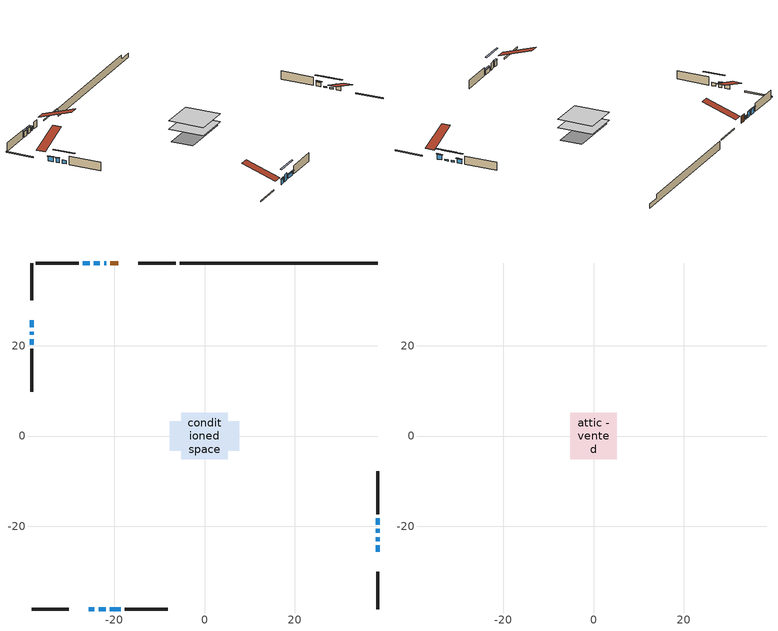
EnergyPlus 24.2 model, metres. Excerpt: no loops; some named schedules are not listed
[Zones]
conditioned space
 floor adiabatic (AdiabaticFloorConstruction): -5.2,-5.2 -5.2,5.2 5.2,5.2 5.2,-5.2 z0.53
 floor foundation (Slab1 construction): -7.73,-3.25 -7.73,3.25 7.73,3.25 7.73,-3.25 z-1.82
 wall outside (RimJoist1 construction): -6.43,38.39 -14.66,38.39 / -38.39,-38.39 -30.16,-38.39 / -38.39,38.39 -38.39,30.16 / 38.39,-38.39 38.39,-30.16 z0.53:0.83
 wall outside (AdiabaticWallConstruction 1): -19.19,38.39 -20.9,38.39 z0.53:2.56
 wall outside (AdiabaticWallConstruction): 38.39,-25.63 38.39,-24.26 z0.53:1.95; -25.63,-38.39 -24.41,-38.39 z0.53:2.05; -38.39,25.63 -38.39,24.11 / -38.39,23.18 -38.39,22.42 / 38.39,-19.65 38.39,-18.27 / -21.03,-38.39 -18.59,-38.39 z0.53:1.75; 38.39,-23.33 38.39,-22.42 / 38.39,-21.49 38.39,-20.57 z0.53:0.94; -23.49,-38.39 -21.96,-38.39 z0.53:2.56; -38.39,21.49 -38.39,20.27 z0.53:1.5; -21.83,38.39 -22.29,38.39 z0.53:1.45; -23.22,38.39 -24.54,38.39 / -25.47,38.39 -26.99,38.39 z0.53:2.16
 wall outside (Wall1 construction): -27.92,38.39 -37.46,38.39 / -17.67,-38.39 -8.13,-38.39 / -38.39,19.34 -38.39,9.8 / 38.39,-17.35 38.39,-7.81 z0.53:2.97
 wall foundation (FoundationWall1 construction): -5.5,38.39,-1.82 -5.5,38.39,0.53 34,38.39,0.53 34,38.39,-0.61 38.39,38.39,-0.61 38.39,38.39,-1.82
 window (WindowConstruction): 38.39,-25.63 38.39,-24.26 z0.53:1.95
 window (WindowConstruction 6): -25.63,-38.39 -24.41,-38.39 z0.53:2.05
 window (WindowConstruction 7): -38.39,25.63 -38.39,24.11 z0.53:1.75
 window (WindowConstruction 8): -38.39,23.18 -38.39,22.42 z0.53:1.75
 window (WindowConstruction 9): 38.39,-23.33 38.39,-22.42 z0.53:0.94
 window (WindowConstruction 10): 38.39,-21.49 38.39,-20.58 z0.53:0.94
 window (WindowConstruction 11): -23.49,-38.39 -21.96,-38.39 z0.53:2.56
 window (WindowConstruction 12): -38.39,21.49 -38.39,20.27 z0.53:1.5
 window (WindowConstruction 1): 38.39,-19.65 38.39,-18.27 z0.53:1.75
 window (WindowConstruction 2): -21.83,38.39 -22.29,38.39 z0.53:1.44
 window (WindowConstruction 3): -23.22,38.39 -24.54,38.39 z0.53:2.15
 window (WindowConstruction 4): -25.47,38.39 -26.99,38.39 z0.53:2.15
 window (WindowConstruction 5): -21.03,-38.39 -18.59,-38.39 z0.53:1.75
 door (Door): -19.19,38.39 -20.9,38.39 z0.53:2.56
 ceiling adiabatic (AdiabaticFloorConstruction): 5.2,-5.2 5.2,5.2 -5.2,5.2 -5.2,-5.2 z0.53
attic - vented
 floor to conditioned space (Floor1 construction Reversed): -5.2,-5.2 -5.2,5.2 5.2,5.2 5.2,-5.2 z2.97
 roof outside (Roof1 construction): -18.26,38.39,2.97 -18.26,28.26,6.35 -15.59,28.26,6.35 -15.59,38.39,2.97; -26.56,-38.39,2.97 -26.56,-28.26,6.35 -29.23,-28.26,6.35 -29.23,-38.39,2.97; -38.39,26.56,2.97 -28.26,26.56,6.35 -28.26,29.23,6.35 -38.39,29.23,2.97; 38.39,-26.56,2.97 28.26,-26.56,6.35 28.26,-29.23,6.35 38.39,-29.23,2.97
shading: 38.39,-24.06 38.39,-25.84 38.8,-25.84 38.8,-24.06 z2.15; -24.21,-38.39 -25.84,-38.39 -25.84,-38.8 -24.21,-38.8 z2.26; -38.39,23.91 -38.39,25.84 -38.8,25.84 -38.8,23.91 z1.95; -38.39,22.22 -38.39,23.38 -38.8,23.38 -38.8,22.22 z1.95; 38.39,-19.73 38.39,-26.02 38.8,-26.02 38.8,-19.73 z3.63; 38.39,-17.88 38.39,-24.18 38.8,-24.18 38.8,-17.88 z3.63; -19.27,-38.39 -26.18,-38.39 -26.18,-38.8 -19.27,-38.8 z5.25; -38.39,17.58 -38.39,24.18 -38.8,24.18 -38.8,17.58 z4.19; 38.39,-18.07 38.39,-19.85 38.8,-19.85 38.8,-18.07 z1.95; -22.49,38.39 -21.63,38.39 -21.63,38.8 -22.49,38.8 z1.65; -24.74,38.39 -23.02,38.39 -23.02,38.8 -24.74,38.8 z2.36; -27.2,38.39 -25.27,38.39 -25.27,38.8 -27.2,38.8 z2.36; -18.39,-38.39 -21.23,-38.39 -21.23,-38.8 -18.39,-38.8 z1.95
[Building]
Building 1: Terrain=Suburbs
[Site:Location]
Erieau AUT_ON: Latitude {deg}=42.25; Longitude {deg}=-81.9; Time Zone {hr}=-5; Elevation {m}=178; Keep Site Location Information=Yes
[Site:GroundTemperature:Shallow]
5.2292, 3.30147, 3.1471, 4.0619, 7.73432, 11.3896, 14.5586, 16.5661, 16.7366, 15.1039, 12.0157, 8.47254
[Site:WaterMainsTemperature]
Calculation Method=Schedule; Temperature Schedule=mains temperature schedule
[Material] Roughness=Rough; Thermal Absorptance=0.9
Name | Thickness {m} | Conductivity {W/m-K} | Density {kg/m3} | Specific Heat {J/kg-K} | Solar Absorptance | Visible Absorptance
asphalt or fiberglass shingles | 0.00635 | 0.162714 | 1121.4 | 1465.45 | 0.95 | 0.95
ceiling loosefill ins | 0.338667 | 0.0480833 | 16.02 | 1046.75 | 0.7 | 0.7
ceiling stud and cavity | 0.1397 | 0.21213 | 65.682 | 1177.47 | 0.7 | 0.7
concrete 4.0 in. | 0.1016 | 1.803125 | 2242.8 | 837.4 | 0.7 | 0.7
concrete 8.0 in. | 0.2032 | 1.803125 | 2242.8 | 837.4 | 0.7 | 0.7
door material | 0.04445 | 0.053851 | 512.64 | 1214.23 | 0.7 | 0.7
exterior vertical ins | 0.0436689 | 0.029427 | 32.04 | 1214.23 | 0.7 | 0.7
floor covering | 0.0127 | 0.0433444 | 54.468 | 1339.84 | 0.6 | 0.6
floor rigid ins; wall rigid ins | 0.512978 | 0.029427 | 32.04 | 1214.23 | 0.7 | 0.7
floor stud and cavity | 0.1397 | 1.75129 | 37.0049 | 1207.88 | 0.7 | 0.7
furniture material conditioned space 1 | 0.1524 | 0.115458 | 640.8 | 1214.23 | 0.6 | 0.6
gypsum board | 0.0127 | 0.160291 | 801 | 837.4 | 0.6 | 0.6
gypsum board 1 | 0.0127 | 0.160291 | 801 | 837.4 | 0.7 | 0.7
osb sheathing 0.5 in. | 0.0127 | 0.115458 | 512.64 | 1214.23 | 0.7 | 0.7
osb sheathing 0.75 in. | 0.01905 | 0.115458 | 512.64 | 1214.23 | 0.7 | 0.7
osb sheathing 2.0 in. | 0.0508 | 0.115458 | 512.64 | 1214.23 | 0.7 | 0.7
rim joist stud and cavity | 0.0508 | 0.0332151 | 125.044 | 1163.47 | 0.6 | 0.6
wall stud and cavity | 0.1397 | 0.0770275 | 139.0536 | 1170.24 | 0.7 | 0.7
wall stud and cavity 1 | 0.0889 | 0.380278 | 52.3479 | 1209.89 | 0.7 | 0.7
wall stud and cavity 2 | 0.0889 | 0.391764 | 83.0341 | 1211.67 | 0.7 | 0.7
wood siding | 0.0254 | 0.102417 | 544.68 | 1172.36 | 0.91 | 0.91
wood siding 1; wood siding 2; wood siding 3 | 0.0254 | 0.102417 | 544.68 | 1172.36 | 0.7 | 0.7
[WindowMaterial:SimpleGlazingSystem]
Name | U-Factor {W/m2-K} | Solar Heat Gain Coefficient
WindowMaterial | 2.9077 | 0.68
WindowMaterial 1 | 2.915653 | 0.67
WindowMaterial 10 | 2.98606 | 0.58
WindowMaterial 11 | 3.30346 | 0.65
WindowMaterial 2 | 3.1212 | 0.46
WindowMaterial 3 | 2.95142 | 0.64
WindowMaterial 4 | 2.898619 | 0.69
WindowMaterial 5 | 2.92076 | 0.67
WindowMaterial 6 | 2.91111 | 0.68
WindowMaterial 7 | 2.94859 | 0.64
WindowMaterial 8 | 3.310274 | 0.56
WindowMaterial 9 | 3.02126 | 0.56
[Construction]
AdiabaticFloorConstruction: floor stud and cavity, floor rigid ins, osb sheathing 0.75 in., floor covering
AdiabaticWallConstruction: wood siding 2, wall rigid ins, wall stud and cavity 1, gypsum board
AdiabaticWallConstruction 1: wood siding 3, wall rigid ins, wall stud and cavity 1, gypsum board
Door: door material
Floor1 construction Reversed: gypsum board, ceiling stud and cavity, ceiling loosefill ins
FoundationWall1 construction: concrete 8.0 in., gypsum board 1
furniture construction conditioned space 1: furniture material conditioned space 1
PartitionWallConstruction: gypsum board, wall stud and cavity 2, gypsum board
RimJoist1 construction: wood siding 1, osb sheathing 2.0 in., rim joist stud and cavity
Roof1 construction: asphalt or fiberglass shingles
Slab1 construction: concrete 4.0 in.
Wall1 construction: wood siding, osb sheathing 0.5 in., wall stud and cavity, gypsum board
WindowConstruction: WindowMaterial
WindowConstruction 1: WindowMaterial 1
WindowConstruction 10: WindowMaterial 9
WindowConstruction 11: WindowMaterial 10
WindowConstruction 12: WindowMaterial 11
WindowConstruction 2: WindowMaterial 2
WindowConstruction 3: WindowMaterial 3
WindowConstruction 4: WindowMaterial 4
WindowConstruction 5: WindowMaterial 5
WindowConstruction 6; WindowConstruction 7: WindowMaterial 6
WindowConstruction 8: WindowMaterial 7
WindowConstruction 9: WindowMaterial 8
[Zone] Multiplier=1; Part of Total Floor Area=Yes
Name | Volume {m3}
attic - vented | 59.3678
conditioned space | 528.4
[Space]
Name | Zone | Volume {m3}
attic - vented 1 | attic - vented | 59.3678
conditioned space 1 | conditioned space | 528.4
[ZoneInfiltration:EffectiveLeakageArea]
infil attic - vented 1: Zone or Space=attic - vented 1; Schedule=Always On Discrete; Effective Air Leakage Area {cm2}=5196.48; Stack Coefficient=0.000234908; Wind Coefficient=1.03554e-05
[ZoneMixing]
whole house fan mix: Zone or Space=attic - vented; Schedule=Always On Continuous; Design Flow Rate Calculation Method=Flow/Zone; Design Flow Rate {m3/s}=0; Source Zone or Space=conditioned space
[SurfaceProperty:ExposedFoundationPerimeter]
Slab1: Exposed Perimeter Calculation Method=TotalExposedPerimeter; Total Exposed Perimeter {m}=43.891
[InternalMass] Zone or ZoneList=conditioned space; Space or SpaceList=conditioned space 1
Name | Construction | Surface Area {m2}
furniture mass conditioned space 1 | furniture construction conditioned space 1 | 83.4479
partition wall mass | PartitionWallConstruction | 208.62
[Lights]
interior lighting: Zone or ZoneList or Space or SpaceList=conditioned space 1; Schedule=interior lighting schedule; Design Level Calculation Method=LightingLevel; Lighting Level {W}=343.2; Return Air Fraction=0; Fraction Radiant=0.6; Fraction Visible=0.2; Fraction Replaceable=1
[People]
occupants: Zone or ZoneList or Space or SpaceList=conditioned space 1; Number of People Schedule=occupants schedule; Number of People Calculation Method=People; Number of People=3; Fraction Radiant=0.314171; Sensible Heat Fraction=0.56303; Activity Level Schedule=occupants activity schedule; Carbon Dioxide Generation Rate {m3/s-W}=0; Enable ASHRAE 55 Comfort Warnings=No; Mean Radiant Temperature Calculation Type=EnclosureAveraged
[ElectricEquipment] Zone or ZoneList or Space or SpaceList=conditioned space 1; Design Level Calculation Method=EquipmentLevel
Name | Schedule | Design Level {W} | Fraction Latent | Fraction Radiant | Fraction Lost
clothes dryer | clothes dryer schedule | 140.772 | 0.015 | 0.081 | 0.85
clothes washer | clothes washer schedule | 32.1985 | 0.03 | 0.162 | 0.7
cooking range | cooking range schedule | 215.147 | 0.08 | 0.432 | 0.2
dishwasher | dishwasher schedule | 66.8632 | 0.3 | 0.18 | 0.4
fridge | fridge schedule | 72.9452 | 0 | 0.6 | 0
mech vent bath fan 0 | mech vent bath fan 0 schedule | 2.2 | 0 | 0 | 1
mech vent bath fan 1 | mech vent bath fan 1 schedule | 2.2 | 0 | 0 | 1
mech vent house fan | mech vent house fan schedule | 0.95 | 0 | 0 | 1
mech vent house fan cfis | mech vent house fan cfis schedule | 0 | 0 | 0 | 0
mech vent range fan 0 | mech vent range fan 0 schedule | 2.2 | 0 | 0 | 1
misc plug loads | misc plug loads schedule | 494.7 | 0.045 | 0.513 | 0.1
whole house fan | Always On Discrete | 0 | 0 | 0 | 1
[OtherEquipment] Zone or ZoneList or Space or SpaceList=conditioned space 1; Design Level Calculation Method=EquipmentLevel
Name | Fuel Type | Schedule | Design Level {W} | Fraction Latent | Fraction Radiant | Fraction Lost
clothes dryer 1 | Electricity | clothes dryer schedule | 0 | 0.015 | 0.081 | 0.85
cooking range 1 | Electricity | cooking range schedule | 0 | 0.08 | 0.432 | 0.2
general water use latent | None | general water use schedule | 62.594 | 1 | 0 | 0
general water use sensible | None | general water use schedule | -61.6891 | 0 | 0.6 | 0
mech vent house fan latent load | None | Always On Discrete | 0 | 1 | 0 | 0
mech vent house fan sensible load | None | Always On Discrete | 0 | 0 | 0 | 0
water heater energy adjustment1 | NaturalGas | Always On Discrete | 0.01 | 0 | 0 | 1
[ZoneInfiltration:DesignFlowRate] Zone or ZoneList or Space or SpaceList=conditioned space 1; Schedule=Always On Discrete; Design Flow Rate Calculation Method=Flow/Zone; Design Flow Rate {m3/s}=0
infil flow; natural vent flow; whole house fan flow
[AvailabilityManager:Scheduled]
central ac and furnace airloop Availability Manager: Schedule=Always On Discrete
[Foundation:Kiva]
Foundation Kiva 1: Initial Indoor Air Temperature {C}=18; Wall Height Above Grade {m}=0.530017; Wall Depth Below Slab {m}=0.2032; Custom Block Material Name 1=exterior vertical ins; Custom Block Depth 1 {m}=2.350008; Custom Block X Position 1 {m}=0.2159; Custom Block Z Position 1 {m}=0
[Foundation:Kiva:Settings]
Soil Conductivity {W/m-K}=0.849921; Soil Density {kg/m3}=1842.3; Soil Specific Heat {J/kg-K}=418.7; Ground Solar Absorptivity=0.9; Ground Thermal Absorptivity=0.9; Ground Surface Roughness {m}=0.03; Far-Field Width {m}=40; Deep-Ground Boundary Condition=ZeroFlux; Deep-Ground Depth {m}=40; Minimum Cell Dimension {m}=0.2; Maximum Cell Growth Coefficient=3; Simulation Timestep=Timestep
[Exterior:Lights]
exterior lighting: Schedule=exterior lighting schedule; Design Level {W}=75.6
[EnergyManagementSystem:GlobalVariable]
central_ac_and_furnace_airloop_Fan_RTF
infil_program_Qfan
infil_program_Qinf
natural_vent_program_Qnv
natural_vent_program_Qwhf
[EnergyManagementSystem:Sensor]
Name | Output:Variable or Output:Meter Index Key | Output:Variable or Output:Meter
airflow_gain | infil flow | Infiltration Sensible Heat Gain Energy
airflow_gain_1 | natural vent flow | Infiltration Sensible Heat Gain Energy
airflow_gain_2 | whole house fan flow | Infiltration Sensible Heat Gain Energy
airflow_loss | infil flow | Infiltration Sensible Heat Loss Energy
airflow_loss_1 | natural vent flow | Infiltration Sensible Heat Loss Energy
airflow_loss_2 | whole house fan flow | Infiltration Sensible Heat Loss Energy
clg_load_cond |  | Cooling:EnergyTransfer:Zone:CONDITIONED SPACE
clg_sp_s; clg_sp_s_1 | cooling setpoint | Schedule Value
clothes_dryer_exhaust_0_sch_s | clothes dryer exhaust 0 schedule | Schedule Value
cool_season | cooling season schedule | Schedule Value
htg_load_cond |  | Heating:EnergyTransfer:Zone:CONDITIONED SPACE
htg_sp_s; htg_sp_s_1 | heating setpoint | Schedule Value
ig_ee_conv | clothes dryer | Electric Equipment Convective Heating Energy
ig_ee_conv_2 | cooking range | Electric Equipment Convective Heating Energy
ig_ee_conv_4 | fridge | Electric Equipment Convective Heating Energy
ig_ee_conv_5 | misc plug loads | Electric Equipment Convective Heating Energy
ig_ee_conv_6 | whole house fan | Electric Equipment Convective Heating Energy
ig_ee_rad | clothes dryer | Electric Equipment Radiant Heating Energy
ig_ee_rad_2 | cooking range | Electric Equipment Radiant Heating Energy
ig_ee_rad_4 | fridge | Electric Equipment Radiant Heating Energy
ig_ee_rad_5 | misc plug loads | Electric Equipment Radiant Heating Energy
ig_ee_rad_6 | whole house fan | Electric Equipment Radiant Heating Energy
ig_lgt_conv | interior lighting | Lights Convective Heating Energy
ig_lgt_rad | interior lighting | Lights Radiant Heating Energy
ig_lgt_vis | interior lighting | Lights Visible Radiation Heating Energy
ig_oe_conv | clothes dryer 1 | Other Equipment Convective Heating Energy
ig_oe_conv_1 | cooking range 1 | Other Equipment Convective Heating Energy
ig_oe_conv_2 | general water use latent | Other Equipment Convective Heating Energy
ig_oe_conv_3 | general water use sensible | Other Equipment Convective Heating Energy
ig_oe_conv_4 | water heater energy adjustment1 | Other Equipment Convective Heating Energy
ig_oe_rad | clothes dryer 1 | Other Equipment Radiant Heating Energy
ig_oe_rad_1 | cooking range 1 | Other Equipment Radiant Heating Energy
ig_oe_rad_2 | general water use latent | Other Equipment Radiant Heating Energy
ig_oe_rad_3 | general water use sensible | Other Equipment Radiant Heating Energy
ig_oe_rad_4 | water heater energy adjustment1 | Other Equipment Radiant Heating Energy
ig_ppl_conv | occupants | People Convective Heating Energy
ig_ppl_rad | occupants | People Radiant Heating Energy
im_conv | furniture mass conditioned space 1 | Surface Inside Face Convection Heat Gain Energy
im_conv_1 | partition wall mass | Surface Inside Face Convection Heat Gain Energy
im_ig | furniture mass conditioned space 1 | Surface Inside Face Internal Gains Radiation Heat Gain Energy
im_ig_1 | partition wall mass | Surface Inside Face Internal Gains Radiation Heat Gain Energy
im_lgt | furniture mass conditioned space 1 | Surface Inside Face Lights Radiation Heat Gain Energy
im_lgt_1 | partition wall mass | Surface Inside Face Lights Radiation Heat Gain Energy
im_sol | furniture mass conditioned space 1 | Surface Inside Face Solar Radiation Heat Gain Energy
im_sol_1 | partition wall mass | Surface Inside Face Solar Radiation Heat Gain Energy
im_surf | furniture mass conditioned space 1 | Surface Inside Face Net Surface Thermal Radiation Heat Gain Energy
im_surf_1 | partition wall mass | Surface Inside Face Net Surface Thermal Radiation Heat Gain Energy
mech_vent_bath_fan_0_sch_s | mech vent bath fan 0 schedule | Schedule Value
mech_vent_bath_fan_1_sch_s | mech vent bath fan 1 schedule | Schedule Value
mech_vent_range_fan_0_sch_s | mech vent range fan 0 schedule | Schedule Value
mv_conv | mech vent bath fan 0 | Electric Equipment Convective Heating Energy
mv_conv_1 | mech vent bath fan 1 | Electric Equipment Convective Heating Energy
mv_conv_2 | mech vent house fan | Electric Equipment Convective Heating Energy
mv_conv_3 | mech vent house fan cfis | Electric Equipment Convective Heating Energy
mv_conv_4 | mech vent range fan 0 | Electric Equipment Convective Heating Energy
mv_conv_5 | mech vent house fan latent load | Other Equipment Convective Heating Energy
mv_conv_6 | mech vent house fan sensible load | Other Equipment Convective Heating Energy
mv_rad | mech vent bath fan 0 | Electric Equipment Radiant Heating Energy
mv_rad_1 | mech vent bath fan 1 | Electric Equipment Radiant Heating Energy
mv_rad_2 | mech vent house fan | Electric Equipment Radiant Heating Energy
mv_rad_3 | mech vent house fan cfis | Electric Equipment Radiant Heating Energy
mv_rad_4 | mech vent range fan 0 | Electric Equipment Radiant Heating Energy
mv_rad_5 | mech vent house fan latent load | Other Equipment Radiant Heating Energy
mv_rad_6 | mech vent house fan sensible load | Other Equipment Radiant Heating Energy
natural_vent_s | natural vent schedule | Schedule Value
out_pb_s |  | Site Outdoor Air Barometric Pressure
out_wt_s |  | Site Outdoor Air Humidity Ratio
site_vw_s |  | Site Wind Speed
ss_back_out | Window1 | Surface Window Shortwave from Zone Back Out Window Heat Transfer Rate
ss_back_out_1 | Window10 | Surface Window Shortwave from Zone Back Out Window Heat Transfer Rate
ss_back_out_10 | Window5 | Surface Window Shortwave from Zone Back Out Window Heat Transfer Rate
ss_back_out_11 | Window7 | Surface Window Shortwave from Zone Back Out Window Heat Transfer Rate
ss_back_out_12 | Window8 | Surface Window Shortwave from Zone Back Out Window Heat Transfer Rate
ss_back_out_2 | Window11 | Surface Window Shortwave from Zone Back Out Window Heat Transfer Rate
ss_back_out_3 | Window12 | Surface Window Shortwave from Zone Back Out Window Heat Transfer Rate
ss_back_out_4 | Window13 | Surface Window Shortwave from Zone Back Out Window Heat Transfer Rate
ss_back_out_5 | Window14 | Surface Window Shortwave from Zone Back Out Window Heat Transfer Rate
ss_back_out_6 | Window15 | Surface Window Shortwave from Zone Back Out Window Heat Transfer Rate
ss_back_out_7 | Window16 | Surface Window Shortwave from Zone Back Out Window Heat Transfer Rate
ss_back_out_8 | Window2 | Surface Window Shortwave from Zone Back Out Window Heat Transfer Rate
ss_back_out_9 | Window3 | Surface Window Shortwave from Zone Back Out Window Heat Transfer Rate
ss_conv | Door1 | Surface Inside Face Convection Heat Gain Energy
ss_conv_1 | Window1 | Surface Inside Face Convection Heat Gain Energy
ss_conv_10 | Window3 | Surface Inside Face Convection Heat Gain Energy
ss_conv_11 | Window5 | Surface Inside Face Convection Heat Gain Energy
ss_conv_12 | Window7 | Surface Inside Face Convection Heat Gain Energy
ss_conv_13 | Window8 | Surface Inside Face Convection Heat Gain Energy
ss_conv_2 | Window10 | Surface Inside Face Convection Heat Gain Energy
ss_conv_3 | Window11 | Surface Inside Face Convection Heat Gain Energy
ss_conv_4 | Window12 | Surface Inside Face Convection Heat Gain Energy
ss_conv_5 | Window13 | Surface Inside Face Convection Heat Gain Energy
ss_conv_6 | Window14 | Surface Inside Face Convection Heat Gain Energy
ss_conv_7 | Window15 | Surface Inside Face Convection Heat Gain Energy
ss_conv_8 | Window16 | Surface Inside Face Convection Heat Gain Energy
ss_conv_9 | Window2 | Surface Inside Face Convection Heat Gain Energy
ss_ig | Door1 | Surface Inside Face Internal Gains Radiation Heat Gain Energy
ss_ig_1 | Window1 | Surface Inside Face Internal Gains Radiation Heat Gain Energy
ss_ig_10 | Window3 | Surface Inside Face Internal Gains Radiation Heat Gain Energy
ss_ig_11 | Window5 | Surface Inside Face Internal Gains Radiation Heat Gain Energy
ss_ig_12 | Window7 | Surface Inside Face Internal Gains Radiation Heat Gain Energy
ss_ig_13 | Window8 | Surface Inside Face Internal Gains Radiation Heat Gain Energy
ss_ig_2 | Window10 | Surface Inside Face Internal Gains Radiation Heat Gain Energy
ss_ig_3 | Window11 | Surface Inside Face Internal Gains Radiation Heat Gain Energy
ss_ig_4 | Window12 | Surface Inside Face Internal Gains Radiation Heat Gain Energy
ss_ig_5 | Window13 | Surface Inside Face Internal Gains Radiation Heat Gain Energy
ss_ig_6 | Window14 | Surface Inside Face Internal Gains Radiation Heat Gain Energy
ss_ig_7 | Window15 | Surface Inside Face Internal Gains Radiation Heat Gain Energy
ss_ig_8 | Window16 | Surface Inside Face Internal Gains Radiation Heat Gain Energy
ss_ig_9 | Window2 | Surface Inside Face Internal Gains Radiation Heat Gain Energy
ss_lgt | Door1 | Surface Inside Face Lights Radiation Heat Gain Energy
ss_sol | Door1 | Surface Inside Face Solar Radiation Heat Gain Energy
ss_surf | Door1 | Surface Inside Face Net Surface Thermal Radiation Heat Gain Energy
ss_surf_1 | Window1 | Surface Inside Face Net Surface Thermal Radiation Heat Gain Energy
ss_surf_10 | Window3 | Surface Inside Face Net Surface Thermal Radiation Heat Gain Energy
ss_surf_11 | Window5 | Surface Inside Face Net Surface Thermal Radiation Heat Gain Energy
ss_surf_12 | Window7 | Surface Inside Face Net Surface Thermal Radiation Heat Gain Energy
ss_surf_13 | Window8 | Surface Inside Face Net Surface Thermal Radiation Heat Gain Energy
ss_surf_2 | Window10 | Surface Inside Face Net Surface Thermal Radiation Heat Gain Energy
ss_surf_3 | Window11 | Surface Inside Face Net Surface Thermal Radiation Heat Gain Energy
ss_surf_4 | Window12 | Surface Inside Face Net Surface Thermal Radiation Heat Gain Energy
ss_surf_5 | Window13 | Surface Inside Face Net Surface Thermal Radiation Heat Gain Energy
ss_surf_6 | Window14 | Surface Inside Face Net Surface Thermal Radiation Heat Gain Energy
ss_surf_7 | Window15 | Surface Inside Face Net Surface Thermal Radiation Heat Gain Energy
ss_surf_8 | Window16 | Surface Inside Face Net Surface Thermal Radiation Heat Gain Energy
ss_surf_9 | Window2 | Surface Inside Face Net Surface Thermal Radiation Heat Gain Energy
ss_trans_in | Window1 | Surface Window Transmitted Solar Radiation Rate
ss_trans_in_1 | Window10 | Surface Window Transmitted Solar Radiation Rate
ss_trans_in_10 | Window5 | Surface Window Transmitted Solar Radiation Rate
ss_trans_in_11 | Window7 | Surface Window Transmitted Solar Radiation Rate
ss_trans_in_12 | Window8 | Surface Window Transmitted Solar Radiation Rate
ss_trans_in_2 | Window11 | Surface Window Transmitted Solar Radiation Rate
ss_trans_in_3 | Window12 | Surface Window Transmitted Solar Radiation Rate
ss_trans_in_4 | Window13 | Surface Window Transmitted Solar Radiation Rate
ss_trans_in_5 | Window14 | Surface Window Transmitted Solar Radiation Rate
ss_trans_in_6 | Window15 | Surface Window Transmitted Solar Radiation Rate
ss_trans_in_7 | Window16 | Surface Window Transmitted Solar Radiation Rate
ss_trans_in_8 | Window2 | Surface Window Transmitted Solar Radiation Rate
ss_trans_in_9 | Window3 | Surface Window Transmitted Solar Radiation Rate
ss_trans_out | Window1 | Surface Inside Face Initial Transmitted Diffuse Transmitted Out Window Solar Radiation Rate
ss_trans_out_1 | Window10 | Surface Inside Face Initial Transmitted Diffuse Transmitted Out Window Solar Radiation Rate
ss_trans_out_10 | Window5 | Surface Inside Face Initial Transmitted Diffuse Transmitted Out Window Solar Radiation Rate
ss_trans_out_11 | Window7 | Surface Inside Face Initial Transmitted Diffuse Transmitted Out Window Solar Radiation Rate
ss_trans_out_12 | Window8 | Surface Inside Face Initial Transmitted Diffuse Transmitted Out Window Solar Radiation Rate
ss_trans_out_2 | Window11 | Surface Inside Face Initial Transmitted Diffuse Transmitted Out Window Solar Radiation Rate
ss_trans_out_3 | Window12 | Surface Inside Face Initial Transmitted Diffuse Transmitted Out Window Solar Radiation Rate
ss_trans_out_4 | Window13 | Surface Inside Face Initial Transmitted Diffuse Transmitted Out Window Solar Radiation Rate
ss_trans_out_5 | Window14 | Surface Inside Face Initial Transmitted Diffuse Transmitted Out Window Solar Radiation Rate
ss_trans_out_6 | Window15 | Surface Inside Face Initial Transmitted Diffuse Transmitted Out Window Solar Radiation Rate
ss_trans_out_7 | Window16 | Surface Inside Face Initial Transmitted Diffuse Transmitted Out Window Solar Radiation Rate
ss_trans_out_8 | Window2 | Surface Inside Face Initial Transmitted Diffuse Transmitted Out Window Solar Radiation Rate
ss_trans_out_9 | Window3 | Surface Inside Face Initial Transmitted Diffuse Transmitted Out Window Solar Radiation Rate
s_conv | Floor1 | Surface Inside Face Convection Heat Gain Energy
s_conv_1 | FoundationWall1 | Surface Inside Face Convection Heat Gain Energy
